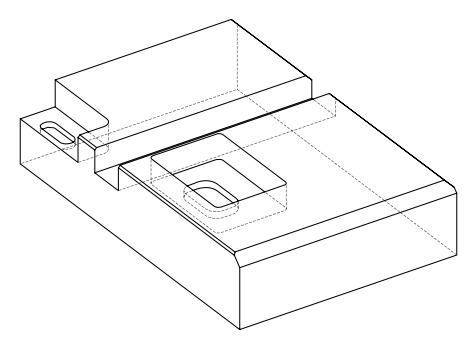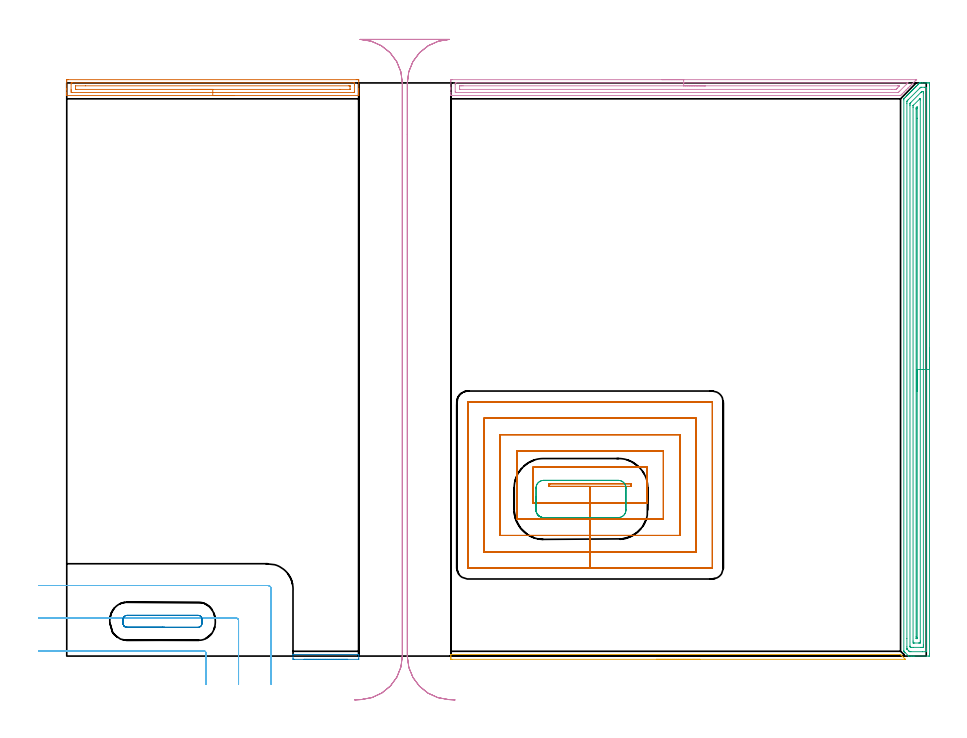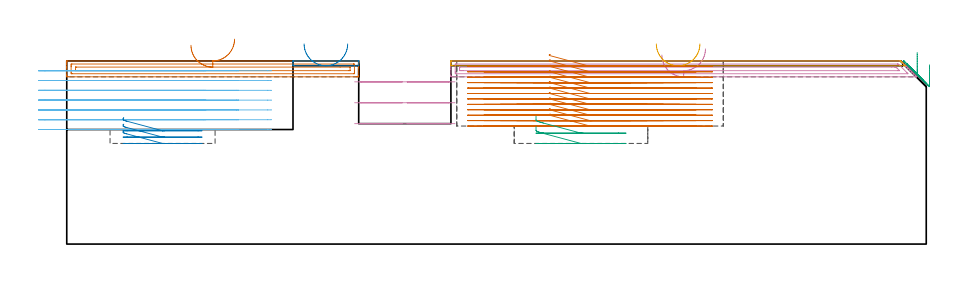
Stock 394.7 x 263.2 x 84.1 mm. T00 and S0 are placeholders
(PLAN: 10 operations, 5 tool changes, 67.8 min)
(1 AREA_MILL | FG_CHAMFER_SURFACE | UGT0205_001 | 3.41 min | 3696 mm3)
(2 AREA_MILL_1 | FG_CHAMFER_SURFACE_1 | UGT0205_001 | 0.39 min | 82 mm3)
(3 AREA_MILL_2 | FG_CHAMFER_SURFACE_2 | UGT0205_001 | 10.61 min | 18339 mm3)
(4 AREA_MILL_3 | FG_CHAMFER_SURFACE_3 | UGT0205_001 | 5.25 min | 5674 mm3)
(5 AREA_MILL_4 | FG_CHAMFER_SURFACE_4 | UGT0205_001 | 1.81 min | 506 mm3)
(6 MILL_CORNER_NOTCH_RECTANGULAR | CORNER_NOTCH_RECTANGULAR | UGT0201_094 | Follow Part, ap 5, ae 75% | 5.68 min | 137872 mm3)
(7 MILL_RECTANGULAR_POCKET | POCKET_RECTANGULAR_STRAIGHT | NXT0201_013 | Follow Part, ap 2.5, ae 75% | 34.73 min | 315181 mm3)
(8 MILL_RECTANGULAR_POCKET_1 | POCKET_RECTANGULAR_STRAIGHT_1 | NXT0201_011 | Follow Part, ap 3, ae 75% | 0.77 min | 5066 mm3)
(9 MILL_RECTANGULAR_POCKET_2 | POCKET_RECTANGULAR_STRAIGHT_2 | UGT0201_094 | Follow Part, ap 5, ae 75% | 0.7 min | 16929 mm3)
(10 MILL_RECTANGULAR_SLOT | SLOT_RECTANGULAR | UGT0201_019 | Follow Part, ap 10, ae 75% | 4.43 min | 320466 mm3)
(TOOL UGT0205_001 | Chamfer Mill 20 x 3 x 45 deg. | D20 FL50 Z2)
(TOOL UGT0201_094 | End mill 20 mm | D20 FL38 Z4)
(TOOL NXT0201_013 | ENDMILL 10mm | D10 FL30 Z4)
(TOOL NXT0201_011 | ENDMILL 12mm [2P460-1200-NA 1630] | D12 FL38 Z6)
(TOOL UGT0201_019 | End mill 40 mm | D40 FL63 Z6)
(OP 1 AREA_MILL)
G17 G21 G94 G90
T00 M6
G54
G17 G0 G90 X77.05 Y257.4 S1061 M3
G43 Z94.1 H0
G94 G1 X77.012 Z93.228 F250.
X76.898 Z92.363
X76.709 Z91.512
X76.447 Z90.68
X76.113 Z89.874
X75.71 Z89.1
X75.242 Z88.364
X74.71 Z87.672
X74.121 Z87.029
X73.478 Z86.439
X72.786 Z85.908
X72.05 Z85.44
X71.276 Z85.037
X70.47 Z84.703
X69.638 Z84.441
X68.786 Z84.252
X67.922 Z84.138
X67.05 Z84.1
X0.153
X0.01 Y257.403 Z84.088
X0.007 Y257.432 Z84.059
X0. Y257.771 Z83.728
Y258.222 Z83.277
Y258.83 Z82.665
Y260.022 Z81.475
Y260.606 Z80.888
Y263.866 Z77.631
X0.002 Y264.158 Z77.339
X0.008 Y264.691 Z76.806
X0.06 Y264.694 Z76.803
X0.599 Y264.7 Z76.8
X132.957
X133.501 Y264.699 Z76.801
X134.04 Y264.694 Z76.803
X134.092 Y264.691 Z76.806
X134.1 Y264.158 Z77.339
Y260.606 Z80.888
Y260.022 Z81.475
Y259.718 Z81.778
Y259.134 Z82.362
Y258.83 Z82.665
Y258.222 Z83.277
Y257.771 Z83.728
Y257.433 Z84.057
X134.091 Y257.403 Z84.088
X133.948 Y257.4 Z84.1
X67.05
Y258.814 Z82.686
X2.383 Y258.815 Z82.685
X2.01 Y258.83 Z82.67
X2.002 Y259.209 Z82.291
X2. Y259.718 Z81.782
Y260.099 Z81.401
X2.002 Y262.761 Z78.739
X2.01 Y263.27 Z78.23
X2.367 Y263.285 Z78.215
X2.383
X131.717
X132.09 Y263.27 Z78.23
X132.098 Y262.891 Z78.609
X132.1 Y262.382 Z79.118
Y262.001 Z79.499
X132.098 Y259.339 Z82.161
X132.09 Y258.83 Z82.67
X131.733 Y258.815 Z82.685
X131.717 Y258.814 Z82.686
X67.05
Y260.228 Z81.272
X4.545 Y260.229 Z81.271
X4.166 Y260.232 Z81.268
X4.043 Y260.235 Z81.265
X4.01 Y260.246 Z81.254
X4.005 Y260.33 Z81.17
X4.001 Y260.44 Z81.06
X4. Y261.659 Z79.841
X4.006 Y261.825 Z79.675
X4.01 Y261.866 Z79.634
X4.025 Y261.868 Z79.632
X4.072 Y261.871 Z79.629
X8.565 Y261.872 Z79.628
X129.555 Y261.871 Z79.629
X129.934 Y261.868 Z79.632
X130.057 Y261.865 Z79.635
X130.09 Y261.854 Z79.646
X130.096 Y261.77 Z79.73
X130.099 Y261.66 Z79.84
X130.1 Y260.441 Z81.059
X130.094 Y260.275 Z81.225
X130.09 Y260.234 Z81.266
X130.075 Y260.232 Z81.268
X130.028 Y260.229 Z81.271
X125.523 Y260.228 Z81.272
X67.05
X66.178 Z81.31
X65.314 Z81.423
X64.462 Z81.612
X63.63 Z81.875
X62.824 Z82.208
X62.05 Z82.611
X61.314 Z83.08
X60.622 Z83.611
X59.979 Z84.2
X59.39 Z84.844
X58.858 Z85.536
X58.39 Z86.272
X57.987 Z87.045
X57.653 Z87.851
X57.391 Z88.683
X57.202 Z89.535
X57.088 Z90.4
X57.05 Z91.272
G0 Z94.1
M5
M2
(OP 2 AREA_MILL_1)
G17 G21 G94 G90
T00 M6
G54
G17 G0 G90 X129. Y-1.5 S1061 M3
G43 Z94.1 H0
Z91.9
G94 G1 X128.962 Z91.028 F250.
X128.848 Z90.164
X128.659 Z89.312
X128.397 Z88.48
X128.063 Z87.674
X127.66 Z86.9
X127.191 Z86.164
X126.66 Z85.472
X126.071 Z84.829
X125.428 Z84.24
X124.736 Z83.709
X124. Z83.24
X123.226 Z82.837
X122.42 Z82.503
X121.588 Z82.241
X120.736 Z82.052
X119.872 Z81.938
X119. Z81.9
X104.399
X104.076 Y-1.499 Z81.901
X103.957 Y-1.496 Z81.904
X103.902 Y-1.492 Z81.906
X103.9 Y-1.043 Z82.356
Y0.64 Z84.038
X103.902 Y0.658 Z84.055
X103.91 Y0.695 Z84.091
X103.957 Y0.7 Z84.1
X134.043
X134.09 Y0.696 Z84.091
X134.1 Y0.64 Z84.038
Y-1.377 Z82.021
X134.098 Y-1.492 Z81.906
X134.043 Y-1.5 Z81.9
X119.
X118.128 Z81.938
X117.263 Z82.052
X116.412 Z82.241
X115.58 Z82.503
X114.774 Z82.837
X114. Z83.24
X113.264 Z83.709
X112.572 Z84.24
X111.929 Z84.829
X111.34 Z85.472
X110.808 Z86.164
X110.34 Z86.9
X109.937 Z87.674
X109.603 Z88.48
X109.341 Z89.312
X109.152 Z90.164
X109.038 Z91.028
X109. Z91.9
G0 Z94.1
M5
M2
(OP 3 AREA_MILL_2)
G17 G21 G94 G90
T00 M6
G54
G17 G0 G90 X396.2 Y141.6 S1061 M3
G43 Z94.1 H0
Z82.3
G94 G1 Y141.562 Z81.428 F250.
Y141.448 Z80.563
Y141.259 Z79.712
Y140.997 Z78.88
Y140.663 Z78.074
Y140.26 Z77.3
Y139.792 Z76.564
Y139.26 Z75.872
Y138.671 Z75.229
Y138.028 Z74.64
Y137.336 Z74.108
Y136.6 Z73.64
Y135.826 Z73.237
Y135.02 Z72.903
Y134.188 Z72.641
Y133.336 Z72.452
Y132.472 Z72.338
Y131.6 Z72.3
Y0.955
X396.199 Y0.627 Z72.301
X396.194 Y0.067 Z72.304
X396.192 Y0.008 Z72.306
X395.637 Y0. Z72.861
X389.411 Z79.084
X388.88 Z79.617
X388.521 Z79.975
X387.99 Z80.506
X387.632 Z80.863
X386.742 Z81.756
X386.609 Y0.002 Z81.889
X386.569 Y0.031 Z81.931
X384.963 Y1.635 Z83.534
X384.743 Y1.857 Z83.756
X384.636 Y1.964 Z83.863
X384.483 Y2.119 Z84.014
X384.403 Y2.205 Z84.089
X384.4 Y2.415 Z84.1
Y255.421
X384.407 Y255.9 Z84.093
X384.437 Y255.937 Z84.063
X384.963 Y256.465 Z83.533
X385.401 Y256.901 Z83.099
X385.708 Y257.209 Z82.791
X385.853 Y257.355 Z82.644
X386.277 Y257.777 Z82.223
X386.297 Y257.798 Z82.202
X386.602 Y258.103 Z81.897
X386.742 Y258.244 Z81.754
X387.153 Y258.653 Z81.347
X387.199 Y258.699 Z81.301
X387.496 Y258.997 Z81.003
X387.632 Y259.133 Z80.865
X388.029 Y259.529 Z80.471
X388.125 Y259.625 Z80.375
X388.39 Y259.891 Z80.109
X388.521 Y260.023 Z79.975
X388.905 Y260.405 Z79.595
X389.029 Y260.529 Z79.471
X389.284 Y260.785 Z79.215
X389.411 Y260.912 Z79.086
X389.781 Y261.281 Z78.719
X389.932 Y261.432 Z78.568
X390.178 Y261.679 Z78.32
X390.3 Y261.802 Z78.196
X390.657 Y262.157 Z77.843
X390.835 Y262.335 Z77.665
X391.072 Y262.573 Z77.426
X391.189 Y262.691 Z77.307
X391.533 Y263.033 Z76.967
X391.634 Y263.134 Z76.865
X391.67 Y263.169 Z76.83
X391.71 Y263.199 Z76.788
X392.079 Y263.2 Z76.419
X392.172 Z76.326
X392.968 Z75.526
X394.217 Z74.28
X394.747 Z73.747
X395.371 Z73.124
X395.637 Y263.198 Z72.859
X396.191 Y263.192 Z72.305
X396.194 Y263.132 Z72.303
X396.199 Y262.573 Z72.301
X396.2 Y262.006 Z72.3
Y131.6
X394.786 Z73.714
Y3.271
X394.783 Y2.415 Z73.717
X394.782 Y2.38 Z73.718
X394.747 Y2.01 Z73.753
X394.268 Y2.003 Z74.232
X392.968 Y2. Z75.532
X387.632 Y2.001 Z80.868
X387.151 Y2.004 Z81.349
X387.054 Y2.01 Z81.446
X386.851 Y2.204 Z81.649
X386.742 Y2.309 Z81.758
X386.635 Y2.415 Z81.865
X385.853 Y3.205 Z82.647
X385.831 Y3.231 Z82.669
X385.821 Y3.273 Z82.679
X385.817 Y3.309 Z82.683
X385.815 Y3.347 Z82.685
X385.814 Y4.203 Z82.686
Y8.101
Y253.671
X385.817 Y254.527 Z82.683
X385.818 Y254.561 Z82.682
X385.853 Y254.891 Z82.647
X386.114 Y255.158 Z82.386
X386.371 Y255.421 Z82.129
X391.734 Y260.785 Z76.766
X391.908 Y260.956 Z76.592
X392.079 Y261.122 Z76.421
X392.142 Y261.18 Z76.358
X392.199 Y261.19 Z76.301
X392.317 Y261.194 Z76.183
X392.556 Y261.199 Z75.944
X393.858 Z74.642
X394.337 Y261.197 Z74.163
X394.747 Y261.19 Z73.753
X394.782 Y260.785 Z73.718
X394.784 Y260.748 Z73.716
X394.786 Y259.891 Z73.714
Y131.6
X393.372 Z75.128
X393.371 Y5.097 Z75.129
X393.37 Y4.693 Z75.13
X393.367 Y4.203 Z75.133
X393.364 Y4.011 Z75.136
X393.168 Y4.003 Z75.332
X392.968 Y4.001 Z75.532
X392.281 Y4. Z76.219
X388.723 Z79.777
X387.834 Z80.666
X387.632 Y4.003 Z80.868
X387.564 Y4.006 Z80.936
X387.512 Y4.01 Z80.988
X387.468 Y4.043 Z81.032
X387.3 Y4.203 Z81.2
X387.252 Y4.259 Z81.248
X387.235 Y4.284 Z81.265
X387.233 Y4.305 Z81.267
X387.23 Y4.406 Z81.27
X387.229 Y4.608 Z81.271
Y252.739
X387.23 Y253.142 Z81.27
X387.235 Y253.633 Z81.265
X387.239 Y253.828 Z81.261
X387.336 Y253.929 Z81.164
X387.632 Y254.231 Z80.868
X392.237 Y258.837 Z76.263
X392.399 Y258.997 Z76.101
X392.59 Y259.178 Z75.91
X392.773 Y259.193 Z75.727
X392.968 Y259.198 Z75.532
X393.171 Z75.329
X393.305 Y259.195 Z75.195
X393.353 Y259.19 Z75.147
X393.366 Y259.186 Z75.134
X393.367 Y259.179 Z75.133
X393.37 Y259.132 Z75.13
X393.371 Y258.997 Z75.129
X393.372 Y258.591 Z75.128
Y131.6
X391.957 Z76.543
Y6.885
X391.952 Y6.118 Z76.548
X391.95 Y6.013 Z76.55
X391.85 Y6.009 Z76.65
X391.63 Y6.004 Z76.87
X391.189 Y6. Z77.311
X389.411 Z79.089
X388.967 Y6.004 Z79.533
X388.75 Y6.008 Z79.75
X388.65 Y6.012 Z79.85
X388.643 Y6.885 Z79.857
Y251.845
X388.645 Y252.614 Z79.855
X388.648 Y252.739 Z79.852
X388.649 Y252.782 Z79.851
X388.683 Y252.823 Z79.817
X388.754 Y252.9 Z79.746
X388.863 Y253.013 Z79.637
X391.753 Y255.904 Z76.747
X391.837 Y255.985 Z76.663
X391.908 Y256.052 Z76.592
X391.948 Y256.089 Z76.552
X391.95 Y256.023 Z76.55
X391.956 Y255.544 Z76.544
X391.957 Y255.421 Z76.543
Y131.6
X390.543 Z77.957
Y8.429
X390.541 Y8.185 Z77.959
X390.536 Y8.023 Z77.964
X390.535 Y8.008 Z77.965
X390.529 Y8.006 Z77.971
X390.509 Y8.002 Z77.991
X390.467 Y8.001 Z78.033
X390.3 Z78.2
X390.075 Y8.005 Z78.425
X390.063 Y8.016 Z78.437
X390.06 Y8.02 Z78.44
X390.057 Y8.673 Z78.443
Y8.918
Y251.194
X390.06 Y251.52 Z78.44
X390.064 Y251.681 Z78.436
X390.068 Y251.758 Z78.432
X390.146 Y251.845 Z78.354
X390.222 Y251.923 Z78.278
X390.3 Y252.001 Z78.2
X390.38 Y252.077 Z78.12
X390.527 Y252.218 Z77.973
X390.536 Y252.088 Z77.964
X390.54 Y251.845 Z77.96
X390.542 Y251.601 Z77.958
X390.543 Y246.984 Z77.957
Y131.6
Y130.728 Z77.995
Y129.864 Z78.109
Y129.012 Z78.298
Y128.18 Z78.56
Y127.374 Z78.894
Y126.6 Z79.297
Y125.864 Z79.765
Y125.172 Z80.296
Y124.529 Z80.886
Y123.94 Z81.529
Y123.408 Z82.221
Y122.94 Z82.957
Y122.537 Z83.731
Y122.203 Z84.537
Y121.941 Z85.369
Y121.752 Z86.22
Y121.638 Z87.085
Y121.6 Z87.957
G0 Z94.1
M5
M2
(OP 4 AREA_MILL_3)
G17 G21 G94 G90
T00 M6
G54
G17 G0 G90 X273.3 Y264.7 S1061 M3
G43 Z94.1 H0
Z86.8
G94 G1 X273.338 Z85.928 F250.
X273.452 Z85.064
X273.641 Z84.212
X273.903 Z83.38
X274.237 Z82.574
X274.64 Z81.8
X275.108 Z81.064
X275.639 Z80.372
X276.229 Z79.729
X276.872 Z79.14
X277.564 Z78.608
X278.3 Z78.14
X279.074 Z77.737
X279.88 Z77.403
X280.712 Z77.141
X281.563 Z76.952
X282.428 Z76.838
X283.3 Z76.8
X389.948
X390.18 Y264.695 Z76.803
X390.182 Y264.694 Z76.805
X390.18 Y264.679 Z76.819
X390.125 Y264.625 Z76.874
X389.872 Y264.372 Z77.128
X389.659 Y264.158 Z77.339
X388.999 Y263.499 Z78.001
X388.771 Y263.27 Z78.226
X388.127 Y262.627 Z78.873
X387.884 Y262.382 Z79.114
X387.254 Y261.754 Z79.745
X387.203 Y261.703 Z79.797
X386.996 Y261.494 Z80.002
X386.382 Y260.882 Z80.618
X386.31 Y260.809 Z80.69
X386.108 Y260.606 Z80.89
X385.509 Y260.009 Z81.49
X385.417 Y259.916 Z81.583
X385.22 Y259.718 Z81.778
X384.637 Y259.137 Z82.363
X384.523 Y259.023 Z82.476
X384.332 Y258.83 Z82.666
X383.764 Y258.264 Z83.236
X383.63 Y258.129 Z83.369
X383.444 Y257.942 Z83.554
X383.333 Y257.832 Z83.666
X383.078 Y257.578 Z83.922
X382.953 Y257.455 Z84.044
X382.901 Y257.407 Z84.092
X382.439 Y257.4 Z84.1
X176.569
X176.41 Y257.403 Z84.088
X176.407 Y257.435 Z84.056
X176.4 Y257.809 Z83.69
Y258.16 Z83.34
Y258.83 Z82.665
Y260.053 Z81.444
Y260.606 Z80.888
Y261.218 Z80.278
Y263.881 Z77.615
X176.402 Y264.158 Z77.339
X176.408 Y264.691 Z76.806
X176.476 Y264.694 Z76.803
X177.015 Y264.7 Z76.8
X283.3
Y263.286 Z78.214
X386.012 Y263.285 Z78.215
X386.308 Y263.27 Z78.23
X386.165 Y263.118 Z78.382
X386.012 Y262.962 Z78.538
X385.721 Y262.671 Z78.829
X382.439 Y259.389 Z82.111
X382.157 Y259.111 Z82.389
X381.868 Y258.83 Z82.67
X381.562 Y258.815 Z82.685
X381.546 Y258.814 Z82.686
X178.801 Y258.815 Z82.685
X178.41 Y258.83 Z82.67
X178.401 Y259.228 Z82.272
X178.4 Y262.382 Z79.118
X178.401 Y262.78 Z78.72
X178.41 Y263.27 Z78.23
X178.786 Y263.285 Z78.215
X178.801 Y263.286 Z78.214
X283.3
Y261.872 Z79.628
X381.546 Y261.871 Z79.629
X382.061
X382.209 Y261.869 Z79.631
X382.439 Y261.865 Z79.635
X382.448 Y261.857 Z79.643
X382.446 Y261.851 Z79.649
X382.439 Y261.84 Z79.66
X381.376 Y260.775 Z80.725
X381.205 Y260.606 Z80.894
X380.927 Y260.334 Z81.166
X380.833 Y260.244 Z81.256
X380.653 Y260.235 Z81.265
X380.137 Y260.231 Z81.269
X378.867 Y260.228 Z81.272
X180.588 Y260.229 Z81.271
X180.461 Y260.23 Z81.27
X180.417 Y260.233 Z81.267
X180.412 Y260.234 Z81.266
X180.407 Y260.25 Z81.25
X180.403 Y260.295 Z81.205
X180.401 Y260.419 Z81.081
X180.4 Y260.606 Z80.894
X180.403 Y261.678 Z79.822
X180.41 Y261.86 Z79.64
X180.588 Y261.864 Z79.636
X181.103 Y261.87 Z79.63
X181.481 Y261.871 Z79.629
X181.994
X283.3 Y261.872 Z79.628
X284.171 Z79.667
X285.036 Z79.78
X285.888 Z79.969
X286.72 Z80.232
X287.526 Z80.565
X288.3 Z80.968
X289.036 Z81.437
X289.728 Z81.968
X290.371 Z82.557
X290.96 Z83.201
X291.491 Z83.893
X291.96 Z84.628
X292.363 Z85.402
X292.697 Z86.208
X292.959 Z87.04
X293.148 Z87.892
X293.262 Z88.757
X293.3 Z89.628
G0 Z94.1
M5
M2
(OP 5 AREA_MILL_4)
G17 G21 G94 G90
T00 M6
G54
G17 G0 G90 X290.75 Y-1.5 S1061 M3
G43 Z94.1 H0
Z91.9
G94 G1 X290.712 Z91.028 F250.
X290.598 Z90.164
X290.409 Z89.312
X290.147 Z88.48
X289.813 Z87.674
X289.41 Z86.9
X288.942 Z86.164
X288.41 Z85.472
X287.821 Z84.829
X287.178 Z84.24
X286.486 Z83.708
X285.75 Z83.24
X284.976 Z82.837
X284.17 Z82.503
X283.338 Z82.241
X282.487 Z82.052
X281.622 Z81.938
X280.75 Z81.9
X177.029
X176.702 Y-1.499 Z81.901
X176.464 Y-1.495 Z81.903
X176.406 Y-1.491 Z81.905
X176.4 Y-1.266 Z82.13
Y-0.753 Z82.643
Y-0.4 Z82.995
Y0.509 Z83.909
X176.403 Y0.606 Z83.998
X176.41 Y0.697 Z84.088
X176.582 Y0.7 Z84.1
X382.683
X382.895 Y0.696 Z84.089
X382.971 Y0.63 Z84.027
X383.13 Y0.47 Z83.87
X383.268 Y0.332 Z83.732
X383.567 Y0.033 Z83.433
X384.973 Y-1.373 Z82.027
X385.081 Y-1.491 Z81.904
X385.037 Y-1.497 Z81.903
X384.952 Y-1.5 Z81.9
X280.75
X279.878 Z81.938
X279.014 Z82.052
X278.162 Z82.241
X277.33 Z82.503
X276.524 Z82.837
X275.75 Z83.24
X275.014 Z83.708
X274.322 Z84.24
X273.679 Z84.829
X273.09 Z85.472
X272.559 Z86.164
X272.09 Z86.9
X271.687 Z87.674
X271.353 Z88.48
X271.091 Z89.312
X270.902 Z90.164
X270.788 Z91.028
X270.75 Z91.9
G0 Z94.1
M5
M2
(OP 6 MILL_CORNER_NOTCH_RECTANGULAR)
G17 G21 G94 G90
T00 M6
G54
G17 G0 G90 X63.9 Y-13. S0 M3
G43 Z94.1 H0
Z79.6
G94 G1 Y-10. F250.
Y1.405 F500.
G3 X62.905 Y2.4 R1.
G1 X-10.
X-13. F250.
G0 Z94.1
X78.9 Y-13.
Z79.6
G1 Y-10.
Y16.405 F500.
G3 X77.905 Y17.4 R1.
G1 X-10.
X-13. F250.
G0 Z94.1
X93.9 Y-13.
Z79.6
G1 Y-10.
Y30.8 F500.
G3 X92.3 Y32.4 R1.6
G1 X-10.
X-13. F250.
G0 Z94.1
X63.9 Y-13.
Z75.1
G1 Y-10.
Y1.405 F500.
G3 X62.905 Y2.4 R1.
G1 X-10.
X-13. F250.
G0 Z94.1
X78.9 Y-13.
Z75.1
G1 Y-10.
Y16.405 F500.
G3 X77.905 Y17.4 R1.
G1 X-10.
X-13. F250.
G0 Z94.1
X93.9 Y-13.
Z75.1
G1 Y-10.
Y30.8 F500.
G3 X92.3 Y32.4 R1.6
G1 X-10.
X-13. F250.
G0 Z94.1
X63.9 Y-13.
Z70.6
G1 Y-10.
Y1.405 F500.
G3 X62.905 Y2.4 R1.
G1 X-10.
X-13. F250.
G0 Z94.1
X78.9 Y-13.
Z70.6
G1 Y-10.
Y16.405 F500.
G3 X77.905 Y17.4 R1.
G1 X-10.
X-13. F250.
G0 Z94.1
X93.9 Y-13.
Z70.6
G1 Y-10.
Y30.8 F500.
G3 X92.3 Y32.4 R1.6
G1 X-10.
X-13. F250.
G0 Z94.1
X63.9 Y-13.
Z66.1
G1 Y-10.
Y1.405 F500.
G3 X62.905 Y2.4 R1.
G1 X-10.
X-13. F250.
G0 Z94.1
X78.9 Y-13.
Z66.1
G1 Y-10.
Y16.405 F500.
G3 X77.905 Y17.4 R1.
G1 X-10.
X-13. F250.
G0 Z94.1
X93.9 Y-13.
Z66.1
G1 Y-10.
Y30.8 F500.
G3 X92.3 Y32.4 R1.6
G1 X-10.
X-13. F250.
G0 Z94.1
X63.9 Y-13.
Z61.6
G1 Y-10.
Y1.405 F500.
G3 X62.905 Y2.4 R1.
G1 X-10.
X-13. F250.
G0 Z94.1
X78.9 Y-13.
Z61.6
G1 Y-10.
Y16.405 F500.
G3 X77.905 Y17.4 R1.
G1 X-10.
X-13. F250.
G0 Z94.1
X93.9 Y-13.
Z61.6
G1 Y-10.
Y30.8 F500.
G3 X92.3 Y32.4 R1.6
G1 X-10.
X-13. F250.
G0 Z94.1
X63.9 Y-13.
Z57.1
G1 Y-10.
Y1.405 F500.
G3 X62.905 Y2.4 R1.
G1 X-10.
X-13. F250.
G0 Z94.1
X78.9 Y-13.
Z57.1
G1 Y-10.
Y16.405 F500.
G3 X77.905 Y17.4 R1.
G1 X-10.
X-13. F250.
G0 Z94.1
X93.9 Y-13.
Z57.1
G1 Y-10.
Y30.8 F500.
G3 X92.3 Y32.4 R1.6
G1 X-10.
X-13. F250.
G0 Z94.1
X63.9 Y-13.
Z52.6
G1 Y-10.
Y1.405 F500.
G3 X62.905 Y2.4 R1.
G1 X-10.
X-13. F250.
G0 Z94.1
X78.9 Y-13.
Z52.6
G1 Y-10.
Y16.405 F500.
G3 X77.905 Y17.4 R1.
G1 X-10.
X-13. F250.
G0 Z94.1
X93.9 Y-13.
Z52.6
G1 Y-10.
Y30.8 F500.
G3 X92.3 Y32.4 R1.6
G1 X-10.
X-13. F250.
G0 Z94.1
M5
M2
(OP 7 MILL_RECTANGULAR_POCKET)
G17 G21 G94 G90
T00 M6
G54
G17 G0 G90 X222.095 Y79.2 S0 M3
G43 Z94.1 H0
Z87.1
G94 G1 X221.6 Z86.967 F250.
Y77.9 Z86.619
X240.3 Z81.608
X259. F500.
Y79.2
X221.6
Y77.9
X240.3
Y70.4
X266.5
Y86.7
X214.1
Y70.4
X240.3
Y62.9
X274.
Y94.2
X206.6
Y62.9
X240.3
Y55.4
X281.5
Y101.7
X199.1
Y55.4
X240.3
Y47.9
X289.
Y109.2
X191.6
Y47.9
X240.3
Y40.4
X296.3
G3 X296.5 Y40.6 R0.2
G1 Y116.5
G3 X296.3 Y116.7 R0.2
G1 X184.3
G3 X184.1 Y116.5 R0.2
G1 Y40.6
G3 X184.3 Y40.4 R0.2
G1 X240.3
X241.3
G0 X222.095 Y79.2 Z84.608
G1 X221.6 Z84.476 F250.
Y77.9 Z84.127
X240.3 Z79.117
X259. F500.
Y79.2
X221.6
Y77.9
X240.3
Y70.4
X266.5
Y86.7
X214.1
Y70.4
X240.3
Y62.9
X274.
Y94.2
X206.6
Y62.9
X240.3
Y55.4
X281.5
Y101.7
X199.1
Y55.4
X240.3
Y47.9
X289.
Y109.2
X191.6
Y47.9
X240.3
Y40.4
X296.3
G3 X296.5 Y40.6 R0.2
G1 Y116.5
G3 X296.3 Y116.7 R0.2
G1 X184.3
G3 X184.1 Y116.5 R0.2
G1 Y40.6
G3 X184.3 Y40.4 R0.2
G1 X240.3
X241.3
G0 X222.095 Y79.2 Z82.117
G1 X221.6 Z81.984 F250.
Y77.9 Z81.636
X240.3 Z76.625
X259. F500.
Y79.2
X221.6
Y77.9
X240.3
Y70.4
X266.5
Y86.7
X214.1
Y70.4
X240.3
Y62.9
X274.
Y94.2
X206.6
Y62.9
X240.3
Y55.4
X281.5
Y101.7
X199.1
Y55.4
X240.3
Y47.9
X289.
Y109.2
X191.6
Y47.9
X240.3
Y40.4
X296.3
G3 X296.5 Y40.6 R0.2
G1 Y116.5
G3 X296.3 Y116.7 R0.2
G1 X184.3
G3 X184.1 Y116.5 R0.2
G1 Y40.6
G3 X184.3 Y40.4 R0.2
G1 X240.3
X241.3
G0 X222.095 Y79.2 Z79.625
G1 X221.6 Z79.492 F250.
Y77.9 Z79.144
X240.3 Z74.133
X259. F500.
Y79.2
X221.6
Y77.9
X240.3
Y70.4
X266.5
Y86.7
X214.1
Y70.4
X240.3
Y62.9
X274.
Y94.2
X206.6
Y62.9
X240.3
Y55.4
X281.5
Y101.7
X199.1
Y55.4
X240.3
Y47.9
X289.
Y109.2
X191.6
Y47.9
X240.3
Y40.4
X296.3
G3 X296.5 Y40.6 R0.2
G1 Y116.5
G3 X296.3 Y116.7 R0.2
G1 X184.3
G3 X184.1 Y116.5 R0.2
G1 Y40.6
G3 X184.3 Y40.4 R0.2
G1 X240.3
X241.3
G0 X222.095 Y79.2 Z77.133
G1 X221.6 Z77.001 F250.
Y77.9 Z76.652
X240.3 Z71.642
X259. F500.
Y79.2
X221.6
Y77.9
X240.3
Y70.4
X266.5
Y86.7
X214.1
Y70.4
X240.3
Y62.9
X274.
Y94.2
X206.6
Y62.9
X240.3
Y55.4
X281.5
Y101.7
X199.1
Y55.4
X240.3
Y47.9
X289.
Y109.2
X191.6
Y47.9
X240.3
Y40.4
X296.3
G3 X296.5 Y40.6 R0.2
G1 Y116.5
G3 X296.3 Y116.7 R0.2
G1 X184.3
G3 X184.1 Y116.5 R0.2
G1 Y40.6
G3 X184.3 Y40.4 R0.2
G1 X240.3
X241.3
G0 X222.095 Y79.2 Z74.642
G1 X221.6 Z74.509 F250.
Y77.9 Z74.161
X240.3 Z69.15
X259. F500.
Y79.2
X221.6
Y77.9
X240.3
Y70.4
X266.5
Y86.7
X214.1
Y70.4
X240.3
Y62.9
X274.
Y94.2
X206.6
Y62.9
X240.3
Y55.4
X281.5
Y101.7
X199.1
Y55.4
X240.3
Y47.9
X289.
Y109.2
X191.6
Y47.9
X240.3
Y40.4
X296.3
G3 X296.5 Y40.6 R0.2
G1 Y116.5
G3 X296.3 Y116.7 R0.2
G1 X184.3
G3 X184.1 Y116.5 R0.2
G1 Y40.6
G3 X184.3 Y40.4 R0.2
G1 X240.3
X241.3
G0 X222.095 Y79.2 Z72.15
G1 X221.6 Z72.017 F250.
Y77.9 Z71.669
X240.3 Z66.658
X259. F500.
Y79.2
X221.6
Y77.9
X240.3
Y70.4
X266.5
Y86.7
X214.1
Y70.4
X240.3
Y62.9
X274.
Y94.2
X206.6
Y62.9
X240.3
Y55.4
X281.5
Y101.7
X199.1
Y55.4
X240.3
Y47.9
X289.
Y109.2
X191.6
Y47.9
X240.3
Y40.4
X296.3
G3 X296.5 Y40.6 R0.2
G1 Y116.5
G3 X296.3 Y116.7 R0.2
G1 X184.3
G3 X184.1 Y116.5 R0.2
G1 Y40.6
G3 X184.3 Y40.4 R0.2
G1 X240.3
X241.3
G0 X222.095 Y79.2 Z69.658
G1 X221.6 Z69.526 F250.
Y77.9 Z69.177
X240.3 Z64.167
X259. F500.
Y79.2
X221.6
Y77.9
X240.3
Y70.4
X266.5
Y86.7
X214.1
Y70.4
X240.3
Y62.9
X274.
Y94.2
X206.6
Y62.9
X240.3
Y55.4
X281.5
Y101.7
X199.1
Y55.4
X240.3
Y47.9
X289.
Y109.2
X191.6
Y47.9
X240.3
Y40.4
X296.3
G3 X296.5 Y40.6 R0.2
G1 Y116.5
G3 X296.3 Y116.7 R0.2
G1 X184.3
G3 X184.1 Y116.5 R0.2
G1 Y40.6
G3 X184.3 Y40.4 R0.2
G1 X240.3
X241.3
G0 X222.095 Y79.2 Z67.167
G1 X221.6 Z67.034 F250.
Y77.9 Z66.686
X240.3 Z61.675
X259. F500.
Y79.2
X221.6
Y77.9
X240.3
Y70.4
X266.5
Y86.7
X214.1
Y70.4
X240.3
Y62.9
X274.
Y94.2
X206.6
Y62.9
X240.3
Y55.4
X281.5
Y101.7
X199.1
Y55.4
X240.3
Y47.9
X289.
Y109.2
X191.6
Y47.9
X240.3
Y40.4
X296.3
G3 X296.5 Y40.6 R0.2
G1 Y116.5
G3 X296.3 Y116.7 R0.2
G1 X184.3
G3 X184.1 Y116.5 R0.2
G1 Y40.6
G3 X184.3 Y40.4 R0.2
G1 X240.3
X241.3
G0 X222.095 Y79.2 Z64.675
G1 X221.6 Z64.542 F250.
Y77.9 Z64.194
X240.3 Z59.183
X259. F500.
Y79.2
X221.6
Y77.9
X240.3
Y70.4
X266.5
Y86.7
X214.1
Y70.4
X240.3
Y62.9
X274.
Y94.2
X206.6
Y62.9
X240.3
Y55.4
X281.5
Y101.7
X199.1
Y55.4
X240.3
Y47.9
X289.
Y109.2
X191.6
Y47.9
X240.3
Y40.4
X296.3
G3 X296.5 Y40.6 R0.2
G1 Y116.5
G3 X296.3 Y116.7 R0.2
G1 X184.3
G3 X184.1 Y116.5 R0.2
G1 Y40.6
G3 X184.3 Y40.4 R0.2
G1 X240.3
X241.3
G0 X222.095 Y79.2 Z62.183
G1 X221.6 Z62.051 F250.
Y77.9 Z61.702
X240.3 Z56.692
X259. F500.
Y79.2
X221.6
Y77.9
X240.3
Y70.4
X266.5
Y86.7
X214.1
Y70.4
X240.3
Y62.9
X274.
Y94.2
X206.6
Y62.9
X240.3
Y55.4
X281.5
Y101.7
X199.1
Y55.4
X240.3
Y47.9
X289.
Y109.2
X191.6
Y47.9
X240.3
Y40.4
X296.3
G3 X296.5 Y40.6 R0.2
G1 Y116.5
G3 X296.3 Y116.7 R0.2
G1 X184.3
G3 X184.1 Y116.5 R0.2
G1 Y40.6
G3 X184.3 Y40.4 R0.2
G1 X240.3
X241.3
G0 X222.095 Y79.2 Z59.692
G1 X221.6 Z59.559 F250.
Y77.9 Z59.211
X240.3 Z54.2
X259. F500.
Y79.2
X221.6
Y77.9
X240.3
Y70.4
X266.5
Y86.7
X214.1
Y70.4
X240.3
Y62.9
X274.
Y94.2
X206.6
Y62.9
X240.3
Y55.4
X281.5
Y101.7
X199.1
Y55.4
X240.3
Y47.9
X289.
Y109.2
X191.6
Y47.9
X240.3
Y40.4
X296.3
G3 X296.5 Y40.6 R0.2
G1 Y116.5
G3 X296.3 Y116.7 R0.2
G1 X184.3
G3 X184.1 Y116.5 R0.2
G1 Y40.6
G3 X184.3 Y40.4 R0.2
G1 X240.3
X241.3
G0 Z94.1
M5
M2
(OP 8 MILL_RECTANGULAR_POCKET_1)
G17 G21 G94 G90
T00 M6
G54
G17 G0 G90 X26.198 Y17.885 S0 M3
G43 Z94.1 H1
Z57.946
G94 G1 X26.1 Y17.735 Z57.898 F250.
X25.964 Y17.395 Z57.8
X25.9 Y17.034 Z57.702
Y14.866 Z57.121
X25.964 Y14.505 Z57.023
X26.1 Y14.165 Z56.925
X26.301 Y13.86 Z56.827
X26.56 Y13.601 Z56.729
X26.865 Y13.4 Z56.63
X27.205 Y13.264 Z56.532
X27.566 Y13.2 Z56.434
X44. Z52.031
X60.3 F500.
G3 X62.1 Y15. R1.8
G1 Y16.9
G3 X60.3 Y18.7 R1.8
G1 X27.7
G3 X25.9 Y16.9 R1.8
G1 Y15.
G3 X27.7 Y13.2 R1.8
G1 X44.
X45.
G0 X26.198 Y17.885 Z55.031
G1 X26.1 Y17.735 Z54.983 F250.
X25.964 Y17.395 Z54.885
X25.9 Y17.034 Z54.786
Y14.866 Z54.205
X25.964 Y14.505 Z54.107
X26.1 Y14.165 Z54.009
X26.301 Y13.86 Z53.911
X26.56 Y13.601 Z53.813
X26.865 Y13.4 Z53.715
X27.205 Y13.264 Z53.617
X27.566 Y13.2 Z53.519
X44. Z49.115
X60.3 F500.
G3 X62.1 Y15. R1.8
G1 Y16.9
G3 X60.3 Y18.7 R1.8
G1 X27.7
G3 X25.9 Y16.9 R1.8
G1 Y15.
G3 X27.7 Y13.2 R1.8
G1 X44.
X45.
G0 X26.198 Y17.885 Z52.115
G1 X26.1 Y17.735 Z52.067 F250.
X25.964 Y17.395 Z51.969
X25.9 Y17.034 Z51.871
Y14.866 Z51.29
X25.964 Y14.505 Z51.192
X26.1 Y14.165 Z51.094
X26.301 Y13.86 Z50.996
X26.56 Y13.601 Z50.898
X26.865 Y13.4 Z50.8
X27.205 Y13.264 Z50.702
X27.566 Y13.2 Z50.604
X44. Z46.2
X60.3 F500.
G3 X62.1 Y15. R1.8
G1 Y16.9
G3 X60.3 Y18.7 R1.8
G1 X27.7
G3 X25.9 Y16.9 R1.8
G1 Y15.
G3 X27.7 Y13.2 R1.8
G1 X44.
X45.
G0 Z94.1
M5
M2
(OP 9 MILL_RECTANGULAR_POCKET_2)
G17 G21 G94 G90
T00 M6
G54
G17 G0 G90 X215.5 Y73.326 S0 M3
G43 Z94.1 H0
Z58.675
G94 G1 Y66.913 Z56.957 F250.
X215.565 Y66.404 Z56.819
X215.703 Y65.911 Z56.682
X215.912 Y65.442 Z56.545
X216.187 Y65.01 Z56.407
X216.522 Y64.622 Z56.27
X216.91 Y64.287 Z56.132
X217.342 Y64.012 Z55.995
X217.811 Y63.803 Z55.858
X218.304 Y63.665 Z55.72
X218.813 Y63.6 Z55.583
X236.15 Z50.937
X253.3 F500.
G3 X256.8 Y67.1 R3.5
G1 Y77.2
G3 X253.3 Y80.7 R3.5
G1 X219.
G3 X215.5 Y77.2 R3.5
G1 Y67.1
G3 X219. Y63.6 R3.5
G1 X236.15
X237.15
G0 X215.5 Y73.326 Z53.937
G1 Y66.913 Z52.219 F250.
X215.565 Y66.404 Z52.082
X215.703 Y65.911 Z51.944
X215.912 Y65.442 Z51.807
X216.187 Y65.01 Z51.67
X216.522 Y64.622 Z51.532
X216.91 Y64.287 Z51.395
X217.342 Y64.012 Z51.258
X217.811 Y63.803 Z51.12
X218.304 Y63.665 Z50.983
X218.813 Y63.6 Z50.845
X236.15 Z46.2
X253.3 F500.
G3 X256.8 Y67.1 R3.5
G1 Y77.2
G3 X253.3 Y80.7 R3.5
G1 X219.
G3 X215.5 Y77.2 R3.5
G1 Y67.1
G3 X219. Y63.6 R3.5
G1 X236.15
X237.15
G0 Z94.1
M5
M2
(OP 10 MILL_RECTANGULAR_SLOT)
G17 G21 G94 G90
T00 M6
G54
G17 G0 G90 X178.3 Y-20.134 S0 M3
G43 Z94.1 H0
Z74.5
G94 G1 X175.305 Y-19.97 F250.
G2 X156.403 Y-0.32 R20. F500.
X156.4 Y0. R20. F438.
G1 Y239.68
Y263.2 F500.
G2 X175.768 Y283.19 R20.
G1 X134.732
G2 X154.1 Y263.2 R20.
G1 Y0.
G2 X135.195 Y-19.97 R20.
G1 X132.2 Y-20.134 F250.
G0 X178.3 Z64.9
G1 X175.305 Y-19.97
G2 X156.403 Y-0.32 R20. F500.
X156.4 Y0. R20. F438.
G1 Y239.68
Y263.2 F500.
G2 X175.768 Y283.19 R20.
G1 X134.732
G2 X154.1 Y263.2 R20.
G1 Y0.
G2 X135.195 Y-19.97 R20.
G1 X132.2 Y-20.134 F250.
G0 X178.3 Z55.3
G1 X175.305 Y-19.97
G2 X156.403 Y-0.32 R20. F500.
X156.4 Y0. R20. F438.
G1 Y239.68
Y263.2 F500.
G2 X175.768 Y283.19 R20.
G1 X134.732
G2 X154.1 Y263.2 R20.
G1 Y0.
G2 X135.195 Y-19.97 R20.
G1 X132.2 Y-20.134 F250.
G0 Z94.1
M5
M2
